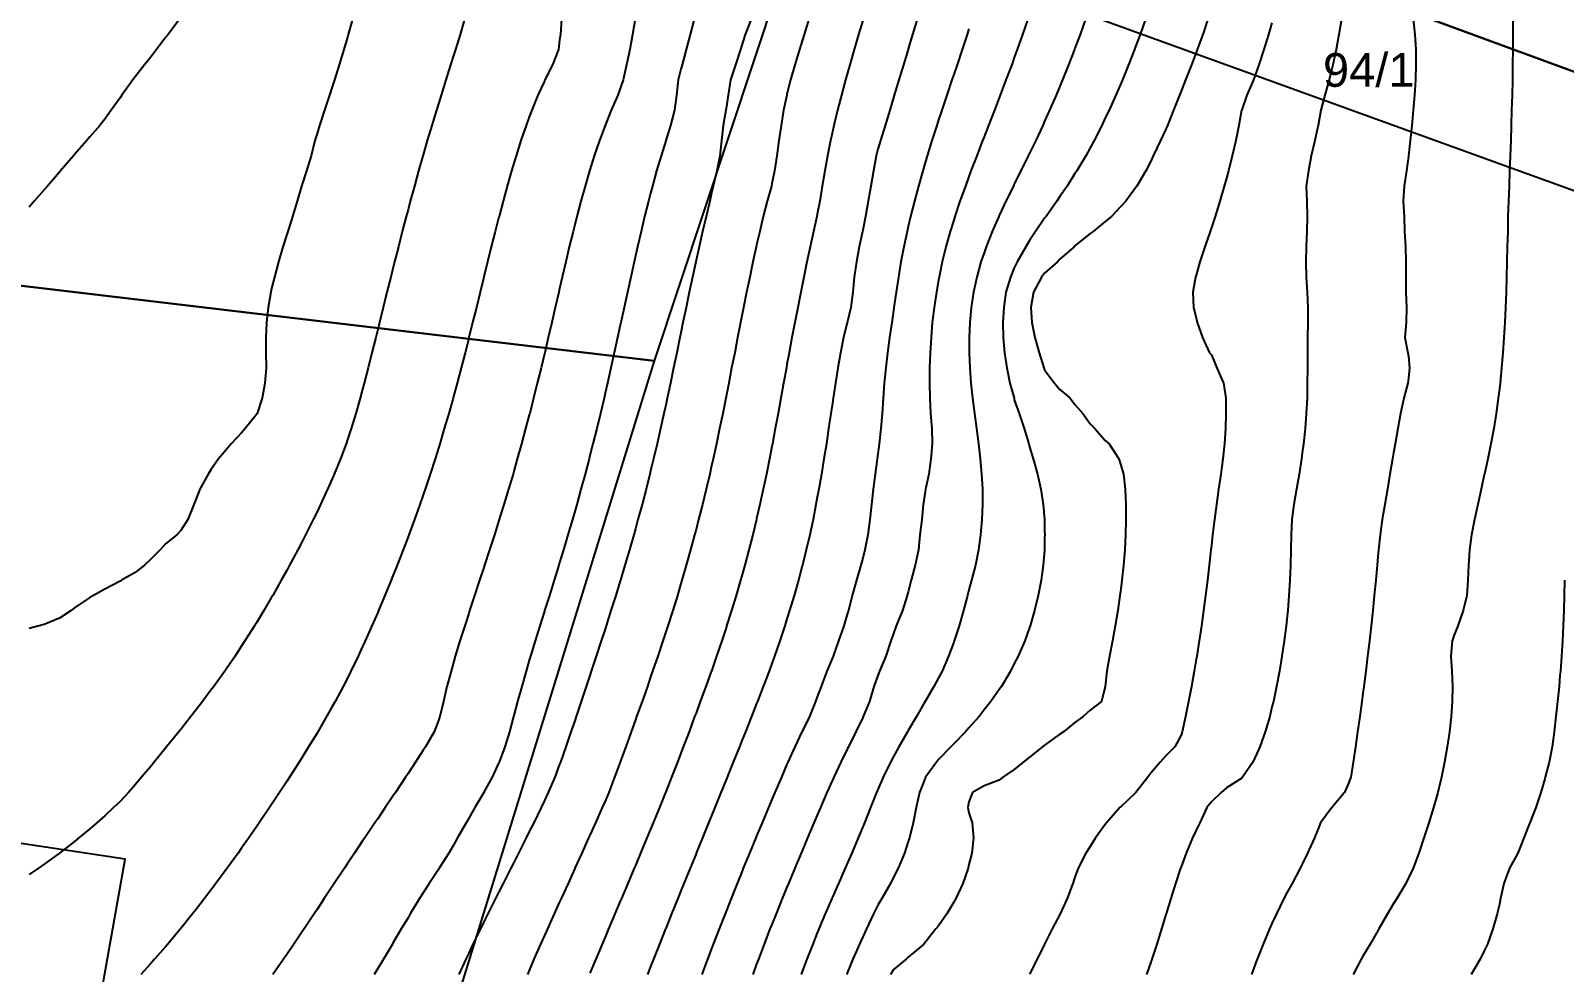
# Model space of a CAD drawing. Extents: x 771911 to 772814, y 1416488 to 1417835.
# Drawn here: x 772350.5 to 772451.7, y 1417164.3 to 1417226.5 of the extents above; entities that cross this region are included whole.
import ezdxf

# ---------------------------------------------------------------- set-up
doc = ezdxf.new("R2010")
doc.units = 0
doc.header["$MEASUREMENT"] = 0
for name, color, linetype in [('750', 1, 'CONTINUOUS'), ('750.5', 1, 'CONTINUOUS'), ('751', 1, 'CONTINUOUS'), ('751.5', 1, 'CONTINUOUS'), ('752', 1, 'CONTINUOUS'), ('752.5', 1, 'CONTINUOUS'), ('753', 1, 'CONTINUOUS'), ('753.5', 1, 'CONTINUOUS'), ('754', 1, 'CONTINUOUS'), ('754.5', 1, 'CONTINUOUS'), ('755', 1, 'CONTINUOUS'), ('755.5', 1, 'CONTINUOUS'), ('756', 1, 'CONTINUOUS'), ('756.5', 1, 'CONTINUOUS'), ('757', 1, 'CONTINUOUS'), ('757.5', 1, 'CONTINUOUS'), ('758', 1, 'CONTINUOUS'), ('758.5', 1, 'CONTINUOUS'), ('759', 1, 'CONTINUOUS'), ('759.5', 1, 'CONTINUOUS'), ('Survey No. Boundary', 1, 'CONTINUOUS'), ('SyNo_Boundary', 1, 'CONTINUOUS')]:
    doc.layers.add(name, color=color, linetype=linetype)
doc.styles.get("Standard").update_dxf_attribs({"font": 'romans.shx'})

msp = doc.modelspace()

# ---------------------------------------------------------------- linework, layer by layer
at = {"layer": '750', "color": 0, "linetype": 'Continuous'}
msp.add_polyline3d([(772451.72, 1417190.21, 750), (772451.71, 1417189.21, 750), (772451.69, 1417188.21, 750), (772451.65, 1417187.21, 750), (772451.6, 1417186.21, 750), (772451.54, 1417185.21, 750), (772451.46, 1417184.21, 750), (772451.43, 1417183.94, 750), (772451.37, 1417183.21, 750), (772451.27, 1417182.21, 750), (772451.16, 1417181.21, 750), (772451.05, 1417180.21, 750), (772450.92, 1417179.21, 750), (772450.72, 1417178.21, 750), (772450.46, 1417177.21, 750), (772450.43, 1417177.11, 750), (772450.17, 1417176.21, 750), (772449.84, 1417175.21, 750), (772449.45, 1417174.21, 750), (772449.43, 1417174.17, 750), (772449.05, 1417173.21, 750), (772448.64, 1417172.21, 750), (772448.43, 1417171.8, 750), (772448.09, 1417171.21, 750), (772447.72, 1417170.21, 750), (772447.5, 1417169.21, 750), (772447.43, 1417168.85, 750), (772447.29, 1417168.21, 750), (772446.99, 1417167.21, 750), (772446.64, 1417166.21, 750), (772446.43, 1417165.76, 750), (772446.16, 1417165.21, 750), (772445.57, 1417164.21, 750)], dxfattribs=at)
at = {"layer": '750.5', "color": 0, "linetype": 'Continuous'}
msp.add_polyline3d([(772448.32, 1417227.21, 750.5), (772448.31, 1417226.21, 750.5), (772448.31, 1417225.21, 750.5), (772448.3, 1417224.21, 750.5), (772448.29, 1417223.21, 750.5), (772448.27, 1417222.21, 750.5), (772448.24, 1417221.21, 750.5), (772448.21, 1417220.21, 750.5), (772448.18, 1417219.21, 750.5), (772448.14, 1417218.21, 750.5), (772448.11, 1417217.21, 750.5), (772448.07, 1417216.21, 750.5), (772448.03, 1417215.21, 750.5), (772448, 1417214.21, 750.5), (772447.98, 1417213.21, 750.5), (772447.95, 1417212.21, 750.5), (772447.93, 1417211.21, 750.5), (772447.91, 1417210.21, 750.5), (772447.88, 1417209.21, 750.5), (772447.84, 1417208.21, 750.5), (772447.79, 1417207.21, 750.5), (772447.73, 1417206.21, 750.5), (772447.66, 1417205.21, 750.5), (772447.58, 1417204.21, 750.5), (772447.48, 1417203.21, 750.5), (772447.43, 1417202.84, 750.5), (772447.36, 1417202.21, 750.5), (772447.22, 1417201.21, 750.5), (772447.06, 1417200.21, 750.5), (772446.87, 1417199.21, 750.5), (772446.66, 1417198.21, 750.5), (772446.44, 1417197.21, 750.5), (772446.43, 1417197.19, 750.5), (772446.22, 1417196.21, 750.5), (772446.01, 1417195.21, 750.5), (772445.79, 1417194.21, 750.5), (772445.59, 1417193.21, 750.5), (772445.46, 1417192.21, 750.5), (772445.43, 1417191.83, 750.5), (772445.39, 1417191.21, 750.5), (772445.36, 1417190.21, 750.5), (772445.29, 1417189.21, 750.5), (772445.04, 1417188.21, 750.5), (772444.7, 1417187.21, 750.5), (772444.43, 1417186.55, 750.5), (772444.31, 1417186.21, 750.5), (772444.22, 1417185.21, 750.5), (772444.3, 1417184.21, 750.5), (772444.34, 1417183.21, 750.5), (772444.31, 1417182.21, 750.5), (772444.24, 1417181.21, 750.5), (772444.13, 1417180.21, 750.5), (772443.98, 1417179.21, 750.5), (772443.81, 1417178.21, 750.5), (772443.61, 1417177.21, 750.5), (772443.43, 1417176.49, 750.5), (772443.37, 1417176.21, 750.5), (772443.09, 1417175.21, 750.5), (772442.77, 1417174.21, 750.5), (772442.45, 1417173.21, 750.5), (772442.43, 1417173.16, 750.5), (772442.12, 1417172.21, 750.5), (772441.74, 1417171.21, 750.5), (772441.43, 1417170.58, 750.5), (772441.25, 1417170.21, 750.5), (772440.66, 1417169.21, 750.5), (772440.43, 1417168.84, 750.5), (772440.06, 1417168.21, 750.5), (772439.48, 1417167.21, 750.5), (772439.43, 1417167.13, 750.5), (772438.9, 1417166.21, 750.5), (772438.43, 1417165.41, 750.5), (772438.32, 1417165.21, 750.5), (772437.78, 1417164.21, 750.5)], dxfattribs=at)
at = {"layer": '751', "color": 0, "linetype": 'Continuous'}
msp.add_polyline3d([(772441.75, 1417227.21, 751), (772441.86, 1417226.21, 751), (772441.93, 1417225.21, 751), (772441.93, 1417224.21, 751), (772441.89, 1417223.21, 751), (772441.83, 1417222.21, 751), (772441.75, 1417221.21, 751), (772441.65, 1417220.21, 751), (772441.55, 1417219.21, 751), (772441.44, 1417218.21, 751), (772441.43, 1417218.18, 751), (772441.3, 1417217.21, 751), (772441.16, 1417216.21, 751), (772441.09, 1417215.21, 751), (772441.14, 1417214.21, 751), (772441.18, 1417213.21, 751), (772441.23, 1417212.21, 751), (772441.25, 1417211.21, 751), (772441.25, 1417210.21, 751), (772441.27, 1417209.21, 751), (772441.3, 1417208.21, 751), (772441.28, 1417207.21, 751), (772441.19, 1417206.21, 751), (772441.39, 1417205.21, 751), (772441.43, 1417204.98, 751), (772441.51, 1417204.21, 751), (772441.43, 1417203.53, 751), (772441.39, 1417203.21, 751), (772441.12, 1417202.21, 751), (772440.91, 1417201.21, 751), (772440.73, 1417200.21, 751), (772440.56, 1417199.21, 751), (772440.43, 1417198.49, 751), (772440.38, 1417198.21, 751), (772440.21, 1417197.21, 751), (772440.04, 1417196.21, 751), (772439.87, 1417195.21, 751), (772439.7, 1417194.21, 751), (772439.56, 1417193.21, 751), (772439.45, 1417192.21, 751), (772439.43, 1417192.01, 751), (772439.36, 1417191.21, 751), (772439.28, 1417190.21, 751), (772439.18, 1417189.21, 751), (772439.08, 1417188.21, 751), (772438.97, 1417187.21, 751), (772438.86, 1417186.21, 751), (772438.74, 1417185.21, 751), (772438.62, 1417184.21, 751), (772438.49, 1417183.21, 751), (772438.43, 1417182.76, 751), (772438.36, 1417182.21, 751), (772438.22, 1417181.21, 751), (772438.07, 1417180.21, 751), (772437.93, 1417179.21, 751), (772437.79, 1417178.21, 751), (772437.63, 1417177.21, 751), (772437.43, 1417176.71, 751), (772437.22, 1417176.21, 751), (772436.43, 1417175.26, 751), (772436.37, 1417175.21, 751), (772435.64, 1417174.21, 751), (772435.43, 1417173.71, 751), (772435.24, 1417173.21, 751), (772434.78, 1417172.21, 751), (772434.43, 1417171.49, 751), (772434.28, 1417171.21, 751), (772433.75, 1417170.21, 751), (772433.43, 1417169.63, 751), (772433.2, 1417169.21, 751), (772432.72, 1417168.21, 751), (772432.43, 1417167.57, 751), (772432.27, 1417167.21, 751), (772431.84, 1417166.21, 751), (772431.45, 1417165.21, 751), (772431.43, 1417165.16, 751), (772431.08, 1417164.21, 751)], dxfattribs=at)
at = {"layer": '751.5', "color": 0, "linetype": 'Continuous'}
msp.add_polyline3d([(772437.01, 1417227.21, 751.5), (772436.85, 1417226.21, 751.5), (772436.67, 1417225.21, 751.5), (772436.45, 1417224.21, 751.5), (772436.43, 1417224.12, 751.5), (772436.21, 1417223.21, 751.5), (772435.92, 1417222.21, 751.5), (772435.65, 1417221.21, 751.5), (772435.47, 1417220.21, 751.5), (772435.43, 1417220.02, 751.5), (772435.25, 1417219.21, 751.5), (772435.01, 1417218.21, 751.5), (772434.83, 1417217.21, 751.5), (772434.68, 1417216.21, 751.5), (772434.72, 1417215.21, 751.5), (772434.76, 1417214.21, 751.5), (772434.72, 1417213.21, 751.5), (772434.69, 1417212.21, 751.5), (772434.67, 1417211.21, 751.5), (772434.69, 1417210.21, 751.5), (772434.75, 1417209.21, 751.5), (772434.8, 1417208.21, 751.5), (772434.79, 1417207.21, 751.5), (772434.77, 1417206.21, 751.5), (772434.77, 1417205.21, 751.5), (772434.77, 1417204.21, 751.5), (772434.76, 1417203.21, 751.5), (772434.74, 1417202.21, 751.5), (772434.69, 1417201.21, 751.5), (772434.62, 1417200.21, 751.5), (772434.51, 1417199.21, 751.5), (772434.43, 1417198.61, 751.5), (772434.38, 1417198.21, 751.5), (772434.22, 1417197.21, 751.5), (772434.04, 1417196.21, 751.5), (772433.86, 1417195.21, 751.5), (772433.73, 1417194.21, 751.5), (772433.69, 1417193.21, 751.5), (772433.67, 1417192.21, 751.5), (772433.65, 1417191.21, 751.5), (772433.61, 1417190.21, 751.5), (772433.55, 1417189.21, 751.5), (772433.47, 1417188.21, 751.5), (772433.43, 1417187.83, 751.5), (772433.37, 1417187.21, 751.5), (772433.24, 1417186.21, 751.5), (772433.09, 1417185.21, 751.5), (772432.92, 1417184.21, 751.5), (772432.73, 1417183.21, 751.5), (772432.52, 1417182.21, 751.5), (772432.43, 1417181.86, 751.5), (772432.28, 1417181.21, 751.5), (772431.99, 1417180.21, 751.5), (772431.63, 1417179.21, 751.5), (772431.43, 1417178.77, 751.5), (772431.17, 1417178.21, 751.5), (772430.49, 1417177.21, 751.5), (772430.43, 1417177.16, 751.5), (772429.43, 1417176.51, 751.5), (772429.07, 1417176.21, 751.5), (772428.43, 1417175.6, 751.5), (772428.13, 1417175.21, 751.5), (772427.66, 1417174.21, 751.5), (772427.43, 1417173.72, 751.5), (772427.18, 1417173.21, 751.5), (772426.76, 1417172.21, 751.5), (772426.43, 1417171.3, 751.5), (772426.4, 1417171.21, 751.5), (772426.06, 1417170.21, 751.5), (772425.75, 1417169.21, 751.5), (772425.45, 1417168.21, 751.5), (772425.43, 1417168.16, 751.5), (772425.14, 1417167.21, 751.5), (772424.83, 1417166.21, 751.5), (772424.5, 1417165.21, 751.5), (772424.43, 1417165.01, 751.5), (772424.14, 1417164.21, 751.5)], dxfattribs=at)
at = {"layer": '752', "color": 0, "linetype": 'Continuous'}
msp.add_polyline3d([(772432.43, 1417226.97, 752), (772432.21, 1417226.21, 752), (772431.9, 1417225.21, 752), (772431.56, 1417224.21, 752), (772431.43, 1417223.84, 752), (772431.2, 1417223.21, 752), (772430.78, 1417222.21, 752), (772430.43, 1417221.24, 752), (772430.42, 1417221.21, 752), (772430.25, 1417220.21, 752), (772430.05, 1417219.21, 752), (772429.81, 1417218.21, 752), (772429.56, 1417217.21, 752), (772429.43, 1417216.74, 752), (772429.28, 1417216.21, 752), (772428.98, 1417215.21, 752), (772428.67, 1417214.21, 752), (772428.43, 1417213.47, 752), (772428.34, 1417213.21, 752), (772427.99, 1417212.21, 752), (772427.66, 1417211.21, 752), (772427.43, 1417210.34, 752), (772427.39, 1417210.21, 752), (772427.21, 1417209.21, 752), (772427.26, 1417208.21, 752), (772427.43, 1417207.51, 752), (772427.5, 1417207.21, 752), (772427.85, 1417206.21, 752), (772428.3, 1417205.21, 752), (772428.43, 1417205.07, 752), (772428.8, 1417204.21, 752), (772429.22, 1417203.21, 752), (772429.38, 1417202.21, 752), (772429.39, 1417201.21, 752), (772429.36, 1417200.21, 752), (772429.29, 1417199.21, 752), (772429.19, 1417198.21, 752), (772429.05, 1417197.21, 752), (772428.91, 1417196.21, 752), (772428.76, 1417195.21, 752), (772428.63, 1417194.21, 752), (772428.51, 1417193.21, 752), (772428.43, 1417192.5, 752), (772428.4, 1417192.21, 752), (772428.29, 1417191.21, 752), (772428.17, 1417190.21, 752), (772428.05, 1417189.21, 752), (772427.92, 1417188.21, 752), (772427.78, 1417187.21, 752), (772427.63, 1417186.21, 752), (772427.47, 1417185.21, 752), (772427.43, 1417185, 752), (772427.3, 1417184.21, 752), (772427.11, 1417183.21, 752), (772426.92, 1417182.21, 752), (772426.73, 1417181.21, 752), (772426.51, 1417180.21, 752), (772426.43, 1417180, 752), (772426.01, 1417179.21, 752), (772425.43, 1417178.63, 752), (772425.06, 1417178.21, 752), (772424.43, 1417177.48, 752), (772424.24, 1417177.21, 752), (772423.45, 1417176.21, 752), (772423.43, 1417176.19, 752), (772422.43, 1417175.23, 752), (772422.4, 1417175.21, 752), (772421.51, 1417174.21, 752), (772421.43, 1417174.1, 752), (772420.78, 1417173.21, 752), (772420.43, 1417172.65, 752), (772420.15, 1417172.21, 752), (772419.65, 1417171.21, 752), (772419.43, 1417170.62, 752), (772419.29, 1417170.21, 752), (772418.91, 1417169.21, 752), (772418.45, 1417168.21, 752), (772418.43, 1417168.17, 752), (772417.93, 1417167.21, 752), (772417.43, 1417166.21, 752), (772417.43, 1417166.21, 752), (772416.93, 1417165.21, 752), (772416.43, 1417164.23, 752)], dxfattribs=at)
at = {"layer": '752.5', "color": 0, "linetype": 'Continuous'}
msp.add_polyline3d([(772428.2, 1417227.21, 752.5), (772427.86, 1417226.21, 752.5), (772427.5, 1417225.21, 752.5), (772427.43, 1417225.03, 752.5), (772427.12, 1417224.21, 752.5), (772426.73, 1417223.21, 752.5), (772426.43, 1417222.46, 752.5), (772426.33, 1417222.21, 752.5), (772425.94, 1417221.21, 752.5), (772425.54, 1417220.21, 752.5), (772425.43, 1417219.97, 752.5), (772425.08, 1417219.21, 752.5), (772424.6, 1417218.21, 752.5), (772424.43, 1417217.86, 752.5), (772424.11, 1417217.21, 752.5), (772423.52, 1417216.21, 752.5), (772423.43, 1417216.09, 752.5), (772422.78, 1417215.21, 752.5), (772422.43, 1417214.83, 752.5), (772421.84, 1417214.21, 752.5), (772421.43, 1417213.88, 752.5), (772420.63, 1417213.21, 752.5), (772420.43, 1417213.08, 752.5), (772419.43, 1417212.26, 752.5), (772419.37, 1417212.21, 752.5), (772418.43, 1417211.38, 752.5), (772418.27, 1417211.21, 752.5), (772417.43, 1417210.47, 752.5), (772417.23, 1417210.21, 752.5), (772416.7, 1417209.21, 752.5), (772416.53, 1417208.21, 752.5), (772416.58, 1417207.21, 752.5), (772416.79, 1417206.21, 752.5), (772417.07, 1417205.21, 752.5), (772417.38, 1417204.21, 752.5), (772417.43, 1417204.08, 752.5), (772418.09, 1417203.21, 752.5), (772418.43, 1417202.8, 752.5), (772419.12, 1417202.21, 752.5), (772419.43, 1417201.81, 752.5), (772419.95, 1417201.21, 752.5), (772420.43, 1417200.52, 752.5), (772420.74, 1417200.21, 752.5), (772421.43, 1417199.43, 752.5), (772421.68, 1417199.21, 752.5), (772422.33, 1417198.21, 752.5), (772422.43, 1417197.87, 752.5), (772422.63, 1417197.21, 752.5), (772422.74, 1417196.21, 752.5), (772422.79, 1417195.21, 752.5), (772422.79, 1417194.21, 752.5), (772422.76, 1417193.21, 752.5), (772422.71, 1417192.21, 752.5), (772422.63, 1417191.21, 752.5), (772422.53, 1417190.21, 752.5), (772422.43, 1417189.44, 752.5), (772422.4, 1417189.21, 752.5), (772422.26, 1417188.21, 752.5), (772422.09, 1417187.21, 752.5), (772421.91, 1417186.21, 752.5), (772421.72, 1417185.21, 752.5), (772421.54, 1417184.21, 752.5), (772421.43, 1417183.21, 752.5), (772421.43, 1417183.21, 752.5), (772421.19, 1417182.21, 752.5), (772420.43, 1417181.63, 752.5), (772419.98, 1417181.21, 752.5), (772419.43, 1417180.82, 752.5), (772418.67, 1417180.21, 752.5), (772418.43, 1417180.06, 752.5), (772417.43, 1417179.32, 752.5), (772417.29, 1417179.21, 752.5), (772416.43, 1417178.54, 752.5), (772416.02, 1417178.21, 752.5), (772415.43, 1417177.72, 752.5), (772414.67, 1417177.21, 752.5), (772414.43, 1417177.01, 752.5), (772413.43, 1417176.64, 752.5), (772412.66, 1417176.21, 752.5), (772412.43, 1417175.59, 752.5), (772412.36, 1417175.21, 752.5), (772412.43, 1417174.87, 752.5), (772412.65, 1417174.21, 752.5), (772412.73, 1417173.21, 752.5), (772412.62, 1417172.21, 752.5), (772412.43, 1417171.45, 752.5), (772412.38, 1417171.21, 752.5), (772412.04, 1417170.21, 752.5), (772411.57, 1417169.21, 752.5), (772411.43, 1417168.97, 752.5), (772410.97, 1417168.21, 752.5), (772410.43, 1417167.42, 752.5), (772410.26, 1417167.21, 752.5), (772409.47, 1417166.21, 752.5), (772409.43, 1417166.17, 752.5), (772408.43, 1417165.35, 752.5), (772408.3, 1417165.21, 752.5), (772407.43, 1417164.51, 752.5), (772407.25, 1417164.21, 752.5)], dxfattribs=at)
at = {"layer": '753', "color": 0, "linetype": 'Continuous'}
msp.add_polyline3d([(772424.09, 1417227.21, 753), (772423.73, 1417226.21, 753), (772423.43, 1417225.41, 753), (772423.36, 1417225.21, 753), (772422.97, 1417224.21, 753), (772422.56, 1417223.21, 753), (772422.43, 1417222.92, 753), (772422.13, 1417222.21, 753), (772421.68, 1417221.21, 753), (772421.43, 1417220.71, 753), (772421.2, 1417220.21, 753), (772420.69, 1417219.21, 753), (772420.43, 1417218.74, 753), (772420.15, 1417218.21, 753), (772419.55, 1417217.21, 753), (772419.43, 1417217.03, 753), (772418.92, 1417216.21, 753), (772418.43, 1417215.52, 753), (772418.23, 1417215.21, 753), (772417.52, 1417214.21, 753), (772417.43, 1417214.09, 753), (772416.83, 1417213.21, 753), (772416.43, 1417212.63, 753), (772416.18, 1417212.21, 753), (772415.62, 1417211.21, 753), (772415.43, 1417210.81, 753), (772415.18, 1417210.21, 753), (772414.88, 1417209.21, 753), (772414.73, 1417208.21, 753), (772414.67, 1417207.21, 753), (772414.7, 1417206.21, 753), (772414.79, 1417205.21, 753), (772414.94, 1417204.21, 753), (772415.14, 1417203.21, 753), (772415.41, 1417202.21, 753), (772415.43, 1417202.12, 753), (772415.74, 1417201.21, 753), (772416.07, 1417200.21, 753), (772416.38, 1417199.21, 753), (772416.43, 1417199.01, 753), (772416.68, 1417198.21, 753), (772416.96, 1417197.21, 753), (772417.18, 1417196.21, 753), (772417.33, 1417195.21, 753), (772417.41, 1417194.21, 753), (772417.43, 1417193.44, 753), (772417.44, 1417193.21, 753), (772417.43, 1417193, 753), (772417.41, 1417192.21, 753), (772417.33, 1417191.21, 753), (772417.19, 1417190.21, 753), (772417.01, 1417189.21, 753), (772416.77, 1417188.21, 753), (772416.47, 1417187.21, 753), (772416.43, 1417187.1, 753), (772416.12, 1417186.21, 753), (772415.69, 1417185.21, 753), (772415.43, 1417184.71, 753), (772415.18, 1417184.21, 753), (772414.58, 1417183.21, 753), (772414.43, 1417183, 753), (772413.89, 1417182.21, 753), (772413.43, 1417181.65, 753), (772413.1, 1417181.21, 753), (772412.43, 1417180.48, 753), (772412.21, 1417180.21, 753), (772411.43, 1417179.42, 753), (772411.25, 1417179.21, 753), (772410.43, 1417178.38, 753), (772410.3, 1417178.21, 753), (772409.57, 1417177.21, 753), (772409.43, 1417176.86, 753), (772409.18, 1417176.21, 753), (772408.96, 1417175.21, 753), (772408.76, 1417174.21, 753), (772408.51, 1417173.21, 753), (772408.43, 1417172.97, 753), (772408.19, 1417172.21, 753), (772407.77, 1417171.21, 753), (772407.43, 1417170.57, 753), (772407.25, 1417170.21, 753), (772406.68, 1417169.21, 753), (772406.43, 1417168.78, 753), (772406.14, 1417168.21, 753), (772405.67, 1417167.21, 753), (772405.43, 1417166.69, 753), (772405.22, 1417166.21, 753), (772404.78, 1417165.21, 753), (772404.43, 1417164.35, 753), (772404.37, 1417164.21, 753)], dxfattribs=at)
at = {"layer": '753.5', "color": 0, "linetype": 'Continuous'}
msp.add_polyline3d([(772420.13, 1417227.21, 753.5), (772419.77, 1417226.21, 753.5), (772419.43, 1417225.31, 753.5), (772419.4, 1417225.21, 753.5), (772419.01, 1417224.21, 753.5), (772418.61, 1417223.21, 753.5), (772418.43, 1417222.8, 753.5), (772418.19, 1417222.21, 753.5), (772417.75, 1417221.21, 753.5), (772417.43, 1417220.5, 753.5), (772417.3, 1417220.21, 753.5), (772416.84, 1417219.21, 753.5), (772416.43, 1417218.38, 753.5), (772416.35, 1417218.21, 753.5), (772415.86, 1417217.21, 753.5), (772415.43, 1417216.35, 753.5), (772415.37, 1417216.21, 753.5), (772414.88, 1417215.21, 753.5), (772414.43, 1417214.27, 753.5), (772414.41, 1417214.21, 753.5), (772413.97, 1417213.21, 753.5), (772413.58, 1417212.21, 753.5), (772413.43, 1417211.8, 753.5), (772413.23, 1417211.21, 753.5), (772412.95, 1417210.21, 753.5), (772412.74, 1417209.21, 753.5), (772412.59, 1417208.21, 753.5), (772412.5, 1417207.21, 753.5), (772412.46, 1417206.21, 753.5), (772412.46, 1417205.21, 753.5), (772412.5, 1417204.21, 753.5), (772412.57, 1417203.21, 753.5), (772412.68, 1417202.21, 753.5), (772412.81, 1417201.21, 753.5), (772412.94, 1417200.21, 753.5), (772413.07, 1417199.21, 753.5), (772413.18, 1417198.21, 753.5), (772413.27, 1417197.21, 753.5), (772413.32, 1417196.21, 753.5), (772413.32, 1417195.21, 753.5), (772413.28, 1417194.21, 753.5), (772413.2, 1417193.21, 753.5), (772413.06, 1417192.21, 753.5), (772412.86, 1417191.21, 753.5), (772412.6, 1417190.21, 753.5), (772412.43, 1417189.57, 753.5), (772412.34, 1417189.21, 753.5), (772412.08, 1417188.21, 753.5), (772411.79, 1417187.21, 753.5), (772411.47, 1417186.21, 753.5), (772411.43, 1417186.12, 753.5), (772411.09, 1417185.21, 753.5), (772410.66, 1417184.21, 753.5), (772410.43, 1417183.78, 753.5), (772410.12, 1417183.21, 753.5), (772409.54, 1417182.21, 753.5), (772409.43, 1417182.04, 753.5), (772408.97, 1417181.21, 753.5), (772408.43, 1417180.3, 753.5), (772408.39, 1417180.21, 753.5), (772407.8, 1417179.21, 753.5), (772407.43, 1417178.54, 753.5), (772407.25, 1417178.21, 753.5), (772406.77, 1417177.21, 753.5), (772406.43, 1417176.41, 753.5), (772406.34, 1417176.21, 753.5), (772405.94, 1417175.21, 753.5), (772405.54, 1417174.21, 753.5), (772405.43, 1417173.94, 753.5), (772405.13, 1417173.21, 753.5), (772404.71, 1417172.21, 753.5), (772404.43, 1417171.57, 753.5), (772404.28, 1417171.21, 753.5), (772403.83, 1417170.21, 753.5), (772403.43, 1417169.3, 753.5), (772403.39, 1417169.21, 753.5), (772402.96, 1417168.21, 753.5), (772402.54, 1417167.21, 753.5), (772402.43, 1417166.96, 753.5), (772402.13, 1417166.21, 753.5), (772401.73, 1417165.21, 753.5), (772401.43, 1417164.41, 753.5), (772401.36, 1417164.21, 753.5)], dxfattribs=at)
at = {"layer": '754', "color": 0, "linetype": 'Continuous'}
msp.add_polyline3d([(772416.32, 1417227.21, 754), (772415.98, 1417226.21, 754), (772415.62, 1417225.21, 754), (772415.43, 1417224.7, 754), (772415.26, 1417224.21, 754), (772414.88, 1417223.21, 754), (772414.5, 1417222.21, 754), (772414.43, 1417222.03, 754), (772414.12, 1417221.21, 754), (772413.73, 1417220.21, 754), (772413.43, 1417219.46, 754), (772413.34, 1417219.21, 754), (772412.95, 1417218.21, 754), (772412.57, 1417217.21, 754), (772412.43, 1417216.85, 754), (772412.2, 1417216.21, 754), (772411.84, 1417215.21, 754), (772411.51, 1417214.21, 754), (772411.43, 1417213.96, 754), (772411.2, 1417213.21, 754), (772410.92, 1417212.21, 754), (772410.68, 1417211.21, 754), (772410.47, 1417210.21, 754), (772410.43, 1417210.02, 754), (772410.29, 1417209.21, 754), (772410.14, 1417208.21, 754), (772410.02, 1417207.21, 754), (772409.94, 1417206.21, 754), (772409.87, 1417205.21, 754), (772409.84, 1417204.21, 754), (772409.83, 1417203.21, 754), (772409.86, 1417202.21, 754), (772409.91, 1417201.21, 754), (772409.99, 1417200.21, 754), (772410, 1417199.21, 754), (772409.93, 1417198.21, 754), (772409.8, 1417197.21, 754), (772409.56, 1417196.21, 754), (772409.43, 1417195.32, 754), (772409.42, 1417195.21, 754), (772409.32, 1417194.21, 754), (772409.2, 1417193.21, 754), (772409.1, 1417192.21, 754), (772408.89, 1417191.21, 754), (772408.63, 1417190.21, 754), (772408.43, 1417189.44, 754), (772408.36, 1417189.21, 754), (772408.06, 1417188.21, 754), (772407.64, 1417187.21, 754), (772407.43, 1417186.63, 754), (772407.29, 1417186.21, 754), (772406.96, 1417185.21, 754), (772406.54, 1417184.21, 754), (772406.43, 1417183.93, 754), (772406.17, 1417183.21, 754), (772405.88, 1417182.21, 754), (772405.46, 1417181.21, 754), (772405.43, 1417181.16, 754), (772404.97, 1417180.21, 754), (772404.48, 1417179.21, 754), (772404.43, 1417179.11, 754), (772403.99, 1417178.21, 754), (772403.52, 1417177.21, 754), (772403.43, 1417177.01, 754), (772403.07, 1417176.21, 754), (772402.64, 1417175.21, 754), (772402.43, 1417174.72, 754), (772402.21, 1417174.21, 754), (772401.79, 1417173.21, 754), (772401.43, 1417172.37, 754), (772401.37, 1417172.21, 754), (772400.95, 1417171.21, 754), (772400.53, 1417170.21, 754), (772400.43, 1417169.97, 754), (772400.12, 1417169.21, 754), (772399.71, 1417168.21, 754), (772399.43, 1417167.51, 754), (772399.31, 1417167.21, 754), (772398.93, 1417166.21, 754), (772398.55, 1417165.21, 754), (772398.43, 1417164.9, 754), (772398.18, 1417164.21, 754)], dxfattribs=at)
at = {"layer": '754.5', "color": 0, "linetype": 'Continuous'}
msp.add_polyline3d([(772412.43, 1417226.59, 754.5), (772412.31, 1417226.21, 754.5), (772411.98, 1417225.21, 754.5), (772411.65, 1417224.21, 754.5), (772411.43, 1417223.57, 754.5), (772411.31, 1417223.21, 754.5), (772410.98, 1417222.21, 754.5), (772410.64, 1417221.21, 754.5), (772410.43, 1417220.58, 754.5), (772410.31, 1417220.21, 754.5), (772409.99, 1417219.21, 754.5), (772409.68, 1417218.21, 754.5), (772409.43, 1417217.36, 754.5), (772409.39, 1417217.21, 754.5), (772409.11, 1417216.21, 754.5), (772408.84, 1417215.21, 754.5), (772408.59, 1417214.21, 754.5), (772408.43, 1417213.55, 754.5), (772408.35, 1417213.21, 754.5), (772408.14, 1417212.21, 754.5), (772407.95, 1417211.21, 754.5), (772407.78, 1417210.21, 754.5), (772407.63, 1417209.21, 754.5), (772407.49, 1417208.21, 754.5), (772407.43, 1417207.83, 754.5), (772407.35, 1417207.21, 754.5), (772407.2, 1417206.21, 754.5), (772407.06, 1417205.21, 754.5), (772406.95, 1417204.21, 754.5), (772406.85, 1417203.21, 754.5), (772406.77, 1417202.21, 754.5), (772406.7, 1417201.21, 754.5), (772406.63, 1417200.21, 754.5), (772406.52, 1417199.21, 754.5), (772406.43, 1417198.55, 754.5), (772406.39, 1417198.21, 754.5), (772406.24, 1417197.21, 754.5), (772406.11, 1417196.21, 754.5), (772406, 1417195.21, 754.5), (772405.89, 1417194.21, 754.5), (772405.76, 1417193.21, 754.5), (772405.57, 1417192.21, 754.5), (772405.43, 1417191.67, 754.5), (772405.31, 1417191.21, 754.5), (772405.02, 1417190.21, 754.5), (772404.73, 1417189.21, 754.5), (772404.48, 1417188.21, 754.5), (772404.43, 1417188.03, 754.5), (772404.18, 1417187.21, 754.5), (772403.84, 1417186.21, 754.5), (772403.48, 1417185.21, 754.5), (772403.43, 1417185.08, 754.5), (772403.07, 1417184.21, 754.5), (772402.68, 1417183.21, 754.5), (772402.43, 1417182.51, 754.5), (772402.32, 1417182.21, 754.5), (772401.91, 1417181.21, 754.5), (772401.43, 1417180.24, 754.5), (772401.42, 1417180.21, 754.5), (772400.94, 1417179.21, 754.5), (772400.49, 1417178.21, 754.5), (772400.43, 1417178.07, 754.5), (772400.06, 1417177.21, 754.5), (772399.63, 1417176.21, 754.5), (772399.43, 1417175.75, 754.5), (772399.21, 1417175.21, 754.5), (772398.79, 1417174.21, 754.5), (772398.43, 1417173.35, 754.5), (772398.38, 1417173.21, 754.5), (772397.96, 1417172.21, 754.5), (772397.55, 1417171.21, 754.5), (772397.43, 1417170.91, 754.5), (772397.15, 1417170.21, 754.5), (772396.75, 1417169.21, 754.5), (772396.43, 1417168.42, 754.5), (772396.35, 1417168.21, 754.5), (772395.96, 1417167.21, 754.5), (772395.57, 1417166.21, 754.5), (772395.43, 1417165.85, 754.5), (772395.19, 1417165.21, 754.5), (772394.81, 1417164.21, 754.5)], dxfattribs=at)
at = {"layer": '755', "color": 0, "linetype": 'Continuous'}
msp.add_polyline3d([(772409.02, 1417227.21, 755), (772408.72, 1417226.21, 755), (772408.43, 1417225.27, 755), (772408.42, 1417225.21, 755), (772408.11, 1417224.21, 755), (772407.81, 1417223.21, 755), (772407.5, 1417222.21, 755), (772407.43, 1417221.97, 755), (772407.21, 1417221.21, 755), (772406.91, 1417220.21, 755), (772406.6, 1417219.21, 755), (772406.43, 1417218.65, 755), (772406.31, 1417218.21, 755), (772406.13, 1417217.21, 755), (772405.97, 1417216.21, 755), (772405.79, 1417215.21, 755), (772405.62, 1417214.21, 755), (772405.43, 1417213.3, 755), (772405.41, 1417213.21, 755), (772405.2, 1417212.21, 755), (772405.02, 1417211.21, 755), (772404.87, 1417210.21, 755), (772404.77, 1417209.21, 755), (772404.64, 1417208.21, 755), (772404.43, 1417207.28, 755), (772404.41, 1417207.21, 755), (772404.17, 1417206.21, 755), (772403.97, 1417205.21, 755), (772403.79, 1417204.21, 755), (772403.63, 1417203.21, 755), (772403.48, 1417202.21, 755), (772403.43, 1417201.88, 755), (772403.33, 1417201.21, 755), (772403.18, 1417200.21, 755), (772403.03, 1417199.21, 755), (772402.87, 1417198.21, 755), (772402.7, 1417197.21, 755), (772402.53, 1417196.21, 755), (772402.43, 1417195.69, 755), (772402.34, 1417195.21, 755), (772402.15, 1417194.21, 755), (772401.93, 1417193.21, 755), (772401.7, 1417192.21, 755), (772401.45, 1417191.21, 755), (772401.43, 1417191.15, 755), (772401.18, 1417190.21, 755), (772400.9, 1417189.21, 755), (772400.6, 1417188.21, 755), (772400.43, 1417187.66, 755), (772400.29, 1417187.21, 755), (772399.96, 1417186.21, 755), (772399.61, 1417185.21, 755), (772399.43, 1417184.72, 755), (772399.25, 1417184.21, 755), (772398.87, 1417183.21, 755), (772398.49, 1417182.21, 755), (772398.43, 1417182.07, 755), (772398.09, 1417181.21, 755), (772397.69, 1417180.21, 755), (772397.43, 1417179.57, 755), (772397.29, 1417179.21, 755), (772396.88, 1417178.21, 755), (772396.48, 1417177.21, 755), (772396.43, 1417177.09, 755), (772396.07, 1417176.21, 755), (772395.67, 1417175.21, 755), (772395.43, 1417174.63, 755), (772395.26, 1417174.21, 755), (772394.85, 1417173.21, 755), (772394.45, 1417172.21, 755), (772394.43, 1417172.17, 755), (772394.04, 1417171.21, 755), (772393.63, 1417170.21, 755), (772393.43, 1417169.72, 755), (772393.22, 1417169.21, 755), (772392.82, 1417168.21, 755), (772392.43, 1417167.24, 755), (772392.42, 1417167.21, 755), (772392.02, 1417166.21, 755), (772391.62, 1417165.21, 755), (772391.43, 1417164.73, 755), (772391.23, 1417164.21, 755)], dxfattribs=at)
at = {"layer": '755.5', "color": 0, "linetype": 'Continuous'}
msp.add_polyline3d([(772405.43, 1417227.14, 755.5), (772405.16, 1417226.21, 755.5), (772404.87, 1417225.21, 755.5), (772404.58, 1417224.21, 755.5), (772404.43, 1417223.69, 755.5), (772404.3, 1417223.21, 755.5), (772404.03, 1417222.21, 755.5), (772403.77, 1417221.21, 755.5), (772403.53, 1417220.21, 755.5), (772403.43, 1417219.79, 755.5), (772403.31, 1417219.21, 755.5), (772403.1, 1417218.21, 755.5), (772402.92, 1417217.21, 755.5), (772402.75, 1417216.21, 755.5), (772402.59, 1417215.21, 755.5), (772402.43, 1417214.36, 755.5), (772402.4, 1417214.21, 755.5), (772402.17, 1417213.21, 755.5), (772401.95, 1417212.21, 755.5), (772401.74, 1417211.21, 755.5), (772401.54, 1417210.21, 755.5), (772401.43, 1417209.66, 755.5), (772401.34, 1417209.21, 755.5), (772401.15, 1417208.21, 755.5), (772400.95, 1417207.21, 755.5), (772400.76, 1417206.21, 755.5), (772400.57, 1417205.21, 755.5), (772400.43, 1417204.46, 755.5), (772400.39, 1417204.21, 755.5), (772400.2, 1417203.21, 755.5), (772400.02, 1417202.21, 755.5), (772399.84, 1417201.21, 755.5), (772399.66, 1417200.21, 755.5), (772399.47, 1417199.21, 755.5), (772399.43, 1417199.02, 755.5), (772399.27, 1417198.21, 755.5), (772399.07, 1417197.21, 755.5), (772398.86, 1417196.21, 755.5), (772398.64, 1417195.21, 755.5), (772398.43, 1417194.29, 755.5), (772398.41, 1417194.21, 755.5), (772398.17, 1417193.21, 755.5), (772397.92, 1417192.21, 755.5), (772397.65, 1417191.21, 755.5), (772397.43, 1417190.43, 755.5), (772397.37, 1417190.21, 755.5), (772397.08, 1417189.21, 755.5), (772396.77, 1417188.21, 755.5), (772396.45, 1417187.21, 755.5), (772396.43, 1417187.14, 755.5), (772396.13, 1417186.21, 755.5), (772395.79, 1417185.21, 755.5), (772395.44, 1417184.21, 755.5), (772395.43, 1417184.19, 755.5), (772395.08, 1417183.21, 755.5), (772394.71, 1417182.21, 755.5), (772394.43, 1417181.45, 755.5), (772394.34, 1417181.21, 755.5), (772393.97, 1417180.21, 755.5), (772393.59, 1417179.21, 755.5), (772393.43, 1417178.81, 755.5), (772393.2, 1417178.21, 755.5), (772392.81, 1417177.21, 755.5), (772392.43, 1417176.25, 755.5), (772392.42, 1417176.21, 755.5), (772392.01, 1417175.21, 755.5), (772391.61, 1417174.21, 755.5), (772391.43, 1417173.79, 755.5), (772391.19, 1417173.21, 755.5), (772390.77, 1417172.21, 755.5), (772390.43, 1417171.39, 755.5), (772390.35, 1417171.21, 755.5), (772389.93, 1417170.21, 755.5), (772389.51, 1417169.21, 755.5), (772389.43, 1417169.03, 755.5), (772389.08, 1417168.21, 755.5), (772388.66, 1417167.21, 755.5), (772388.43, 1417166.67, 755.5), (772388.24, 1417166.21, 755.5), (772387.82, 1417165.21, 755.5), (772387.43, 1417164.28, 755.5)], dxfattribs=at)
at = {"layer": '756', "color": 0, "linetype": 'Continuous'}
msp.add_polyline3d([(772401.88, 1417227.21, 756), (772401.56, 1417226.21, 756), (772401.43, 1417225.79, 756), (772401.25, 1417225.21, 756), (772400.95, 1417224.21, 756), (772400.67, 1417223.21, 756), (772400.43, 1417222.27, 756), (772400.42, 1417222.21, 756), (772400.21, 1417221.21, 756), (772400.04, 1417220.21, 756), (772399.9, 1417219.21, 756), (772399.76, 1417218.21, 756), (772399.6, 1417217.21, 756), (772399.43, 1417216.37, 756), (772399.4, 1417216.21, 756), (772399.13, 1417215.21, 756), (772398.87, 1417214.21, 756), (772398.63, 1417213.21, 756), (772398.43, 1417212.34, 756), (772398.4, 1417212.21, 756), (772398.18, 1417211.21, 756), (772397.97, 1417210.21, 756), (772397.77, 1417209.21, 756), (772397.57, 1417208.21, 756), (772397.43, 1417207.53, 756), (772397.37, 1417207.21, 756), (772397.17, 1417206.21, 756), (772396.98, 1417205.21, 756), (772396.78, 1417204.21, 756), (772396.59, 1417203.21, 756), (772396.43, 1417202.43, 756), (772396.39, 1417202.21, 756), (772396.19, 1417201.21, 756), (772395.98, 1417200.21, 756), (772395.77, 1417199.21, 756), (772395.55, 1417198.21, 756), (772395.43, 1417197.67, 756), (772395.33, 1417197.21, 756), (772395.09, 1417196.21, 756), (772394.85, 1417195.21, 756), (772394.6, 1417194.21, 756), (772394.43, 1417193.56, 756), (772394.34, 1417193.21, 756), (772394.07, 1417192.21, 756), (772393.79, 1417191.21, 756), (772393.5, 1417190.21, 756), (772393.43, 1417189.99, 756), (772393.2, 1417189.21, 756), (772392.89, 1417188.21, 756), (772392.57, 1417187.21, 756), (772392.43, 1417186.8, 756), (772392.24, 1417186.21, 756), (772391.9, 1417185.21, 756), (772391.56, 1417184.21, 756), (772391.43, 1417183.83, 756), (772391.22, 1417183.21, 756), (772390.87, 1417182.21, 756), (772390.51, 1417181.21, 756), (772390.43, 1417180.99, 756), (772390.15, 1417180.21, 756), (772389.79, 1417179.21, 756), (772389.43, 1417178.23, 756), (772389.42, 1417178.21, 756), (772389.06, 1417177.21, 756), (772388.67, 1417176.21, 756), (772388.43, 1417175.64, 756), (772388.24, 1417175.21, 756), (772387.79, 1417174.21, 756), (772387.43, 1417173.4, 756), (772387.34, 1417173.21, 756), (772386.89, 1417172.21, 756), (772386.44, 1417171.21, 756), (772386.43, 1417171.19, 756), (772385.99, 1417170.21, 756), (772385.53, 1417169.21, 756), (772385.43, 1417168.99, 756), (772385.08, 1417168.21, 756), (772384.63, 1417167.21, 756), (772384.43, 1417166.77, 756), (772384.18, 1417166.21, 756), (772383.74, 1417165.21, 756), (772383.43, 1417164.47, 756), (772383.32, 1417164.21, 756)], dxfattribs=at)
at = {"layer": '756.5', "color": 0, "linetype": 'Continuous'}
msp.add_polyline3d([(772398.06, 1417227.21, 756.5), (772397.68, 1417226.21, 756.5), (772397.43, 1417225.43, 756.5), (772397.36, 1417225.21, 756.5), (772397.03, 1417224.21, 756.5), (772396.71, 1417223.21, 756.5), (772396.55, 1417222.21, 756.5), (772396.43, 1417221.45, 756.5), (772396.4, 1417221.21, 756.5), (772396.23, 1417220.21, 756.5), (772396.12, 1417219.21, 756.5), (772395.99, 1417218.21, 756.5), (772395.8, 1417217.21, 756.5), (772395.57, 1417216.21, 756.5), (772395.43, 1417215.65, 756.5), (772395.33, 1417215.21, 756.5), (772395.09, 1417214.21, 756.5), (772394.85, 1417213.21, 756.5), (772394.63, 1417212.21, 756.5), (772394.43, 1417211.32, 756.5), (772394.41, 1417211.21, 756.5), (772394.19, 1417210.21, 756.5), (772393.98, 1417209.21, 756.5), (772393.78, 1417208.21, 756.5), (772393.57, 1417207.21, 756.5), (772393.43, 1417206.53, 756.5), (772393.37, 1417206.21, 756.5), (772393.16, 1417205.21, 756.5), (772392.95, 1417204.21, 756.5), (772392.74, 1417203.21, 756.5), (772392.53, 1417202.21, 756.5), (772392.43, 1417201.75, 756.5), (772392.31, 1417201.21, 756.5), (772392.09, 1417200.21, 756.5), (772391.86, 1417199.21, 756.5), (772391.62, 1417198.21, 756.5), (772391.43, 1417197.42, 756.5), (772391.38, 1417197.21, 756.5), (772391.13, 1417196.21, 756.5), (772390.87, 1417195.21, 756.5), (772390.6, 1417194.21, 756.5), (772390.43, 1417193.6, 756.5), (772390.32, 1417193.21, 756.5), (772390.04, 1417192.21, 756.5), (772389.74, 1417191.21, 756.5), (772389.45, 1417190.21, 756.5), (772389.43, 1417190.17, 756.5), (772389.14, 1417189.21, 756.5), (772388.82, 1417188.21, 756.5), (772388.5, 1417187.21, 756.5), (772388.43, 1417186.99, 756.5), (772388.18, 1417186.21, 756.5), (772387.85, 1417185.21, 756.5), (772387.52, 1417184.21, 756.5), (772387.43, 1417183.93, 756.5), (772387.19, 1417183.21, 756.5), (772386.86, 1417182.21, 756.5), (772386.52, 1417181.21, 756.5), (772386.43, 1417180.94, 756.5), (772386.18, 1417180.21, 756.5), (772385.84, 1417179.21, 756.5), (772385.48, 1417178.21, 756.5), (772385.43, 1417178.07, 756.5), (772385.11, 1417177.21, 756.5), (772384.68, 1417176.21, 756.5), (772384.43, 1417175.67, 756.5), (772384.21, 1417175.21, 756.5), (772383.72, 1417174.21, 756.5), (772383.43, 1417173.63, 756.5), (772383.22, 1417173.21, 756.5), (772382.72, 1417172.21, 756.5), (772382.43, 1417171.64, 756.5), (772382.21, 1417171.21, 756.5), (772381.7, 1417170.21, 756.5), (772381.43, 1417169.66, 756.5), (772381.2, 1417169.21, 756.5), (772380.69, 1417168.21, 756.5), (772380.43, 1417167.68, 756.5), (772380.2, 1417167.21, 756.5), (772379.71, 1417166.21, 756.5), (772379.43, 1417165.61, 756.5), (772379.24, 1417165.21, 756.5), (772378.78, 1417164.21, 756.5)], dxfattribs=at)
at = {"layer": '757', "color": 0, "linetype": 'Continuous'}
msp.add_polyline3d([(772394.31, 1417227.21, 757), (772394.05, 1417226.21, 757), (772393.78, 1417225.21, 757), (772393.51, 1417224.21, 757), (772393.43, 1417223.92, 757), (772393.25, 1417223.21, 757), (772393.15, 1417222.21, 757), (772393, 1417221.21, 757), (772392.75, 1417220.21, 757), (772392.44, 1417219.21, 757), (772392.43, 1417219.2, 757), (772392.12, 1417218.21, 757), (772391.82, 1417217.21, 757), (772391.55, 1417216.21, 757), (772391.43, 1417215.75, 757), (772391.29, 1417215.21, 757), (772391.04, 1417214.21, 757), (772390.8, 1417213.21, 757), (772390.57, 1417212.21, 757), (772390.43, 1417211.61, 757), (772390.34, 1417211.21, 757), (772390.12, 1417210.21, 757), (772389.9, 1417209.21, 757), (772389.68, 1417208.21, 757), (772389.47, 1417207.21, 757), (772389.43, 1417207.04, 757), (772389.25, 1417206.21, 757), (772389.03, 1417205.21, 757), (772388.81, 1417204.21, 757), (772388.59, 1417203.21, 757), (772388.43, 1417202.54, 757), (772388.36, 1417202.21, 757), (772388.12, 1417201.21, 757), (772387.88, 1417200.21, 757), (772387.63, 1417199.21, 757), (772387.43, 1417198.43, 757), (772387.38, 1417198.21, 757), (772387.11, 1417197.21, 757), (772386.84, 1417196.21, 757), (772386.56, 1417195.21, 757), (772386.43, 1417194.75, 757), (772386.28, 1417194.21, 757), (772385.98, 1417193.21, 757), (772385.68, 1417192.21, 757), (772385.43, 1417191.38, 757), (772385.38, 1417191.21, 757), (772385.07, 1417190.21, 757), (772384.76, 1417189.21, 757), (772384.44, 1417188.21, 757), (772384.43, 1417188.17, 757), (772384.13, 1417187.21, 757), (772383.82, 1417186.21, 757), (772383.51, 1417185.21, 757), (772383.43, 1417184.94, 757), (772383.22, 1417184.21, 757), (772382.93, 1417183.21, 757), (772382.66, 1417182.21, 757), (772382.43, 1417181.37, 757), (772382.39, 1417181.21, 757), (772382.12, 1417180.21, 757), (772381.82, 1417179.21, 757), (772381.44, 1417178.21, 757), (772381.43, 1417178.19, 757), (772380.98, 1417177.21, 757), (772380.43, 1417176.22, 757), (772380.42, 1417176.21, 757), (772379.83, 1417175.21, 757), (772379.43, 1417174.51, 757), (772379.26, 1417174.21, 757), (772378.7, 1417173.21, 757), (772378.43, 1417172.73, 757), (772378.12, 1417172.21, 757), (772377.48, 1417171.21, 757), (772377.43, 1417171.13, 757), (772376.82, 1417170.21, 757), (772376.43, 1417169.58, 757), (772376.19, 1417169.21, 757), (772375.58, 1417168.21, 757), (772375.43, 1417167.95, 757), (772374.98, 1417167.21, 757), (772374.43, 1417166.27, 757), (772374.4, 1417166.21, 757), (772373.8, 1417165.21, 757), (772373.43, 1417164.6, 757), (772373.19, 1417164.21, 757)], dxfattribs=at)
at = {"layer": '757.5', "color": 0, "linetype": 'Continuous'}
msp.add_polyline3d([(772390.41, 1417227.21, 757.5), (772390.24, 1417226.21, 757.5), (772390.06, 1417225.21, 757.5), (772389.85, 1417224.21, 757.5), (772389.62, 1417223.21, 757.5), (772389.43, 1417222.65, 757.5), (772389.27, 1417222.21, 757.5), (772388.84, 1417221.21, 757.5), (772388.44, 1417220.21, 757.5), (772388.43, 1417220.2, 757.5), (772388.06, 1417219.21, 757.5), (772387.72, 1417218.21, 757.5), (772387.43, 1417217.28, 757.5), (772387.41, 1417217.21, 757.5), (772387.11, 1417216.21, 757.5), (772386.83, 1417215.21, 757.5), (772386.57, 1417214.21, 757.5), (772386.43, 1417213.65, 757.5), (772386.32, 1417213.21, 757.5), (772386.07, 1417212.21, 757.5), (772385.84, 1417211.21, 757.5), (772385.6, 1417210.21, 757.5), (772385.43, 1417209.46, 757.5), (772385.37, 1417209.21, 757.5), (772385.14, 1417208.21, 757.5), (772384.91, 1417207.21, 757.5), (772384.68, 1417206.21, 757.5), (772384.45, 1417205.21, 757.5), (772384.43, 1417205.14, 757.5), (772384.21, 1417204.21, 757.5), (772383.96, 1417203.21, 757.5), (772383.71, 1417202.21, 757.5), (772383.46, 1417201.21, 757.5), (772383.43, 1417201.11, 757.5), (772383.19, 1417200.21, 757.5), (772382.92, 1417199.21, 757.5), (772382.64, 1417198.21, 757.5), (772382.43, 1417197.46, 757.5), (772382.36, 1417197.21, 757.5), (772382.06, 1417196.21, 757.5), (772381.76, 1417195.21, 757.5), (772381.45, 1417194.21, 757.5), (772381.43, 1417194.15, 757.5), (772381.13, 1417193.21, 757.5), (772380.81, 1417192.21, 757.5), (772380.48, 1417191.21, 757.5), (772380.43, 1417191.05, 757.5), (772380.15, 1417190.21, 757.5), (772379.82, 1417189.21, 757.5), (772379.49, 1417188.21, 757.5), (772379.43, 1417188.01, 757.5), (772379.17, 1417187.21, 757.5), (772378.85, 1417186.21, 757.5), (772378.55, 1417185.21, 757.5), (772378.43, 1417184.78, 757.5), (772378.27, 1417184.21, 757.5), (772378, 1417183.21, 757.5), (772377.77, 1417182.21, 757.5), (772377.52, 1417181.21, 757.5), (772377.43, 1417180.96, 757.5), (772377.15, 1417180.21, 757.5), (772376.58, 1417179.21, 757.5), (772376.43, 1417179, 757.5), (772375.93, 1417178.21, 757.5), (772375.43, 1417177.47, 757.5), (772375.27, 1417177.21, 757.5), (772374.6, 1417176.21, 757.5), (772374.43, 1417175.97, 757.5), (772373.92, 1417175.21, 757.5), (772373.43, 1417174.48, 757.5), (772373.25, 1417174.21, 757.5), (772372.57, 1417173.21, 757.5), (772372.43, 1417173.01, 757.5), (772371.89, 1417172.21, 757.5), (772371.43, 1417171.52, 757.5), (772371.23, 1417171.21, 757.5), (772370.56, 1417170.21, 757.5), (772370.43, 1417170.01, 757.5), (772369.9, 1417169.21, 757.5), (772369.43, 1417168.5, 757.5), (772369.24, 1417168.21, 757.5), (772368.57, 1417167.21, 757.5), (772368.43, 1417167, 757.5), (772367.89, 1417166.21, 757.5), (772367.43, 1417165.53, 757.5), (772367.21, 1417165.21, 757.5), (772366.51, 1417164.21, 757.5)], dxfattribs=at)
at = {"layer": '758', "color": 0, "linetype": 'Continuous'}
msp.add_polyline3d([(772385.55, 1417227.21, 758), (772385.48, 1417226.21, 758), (772385.43, 1417225.86, 758), (772385.35, 1417225.21, 758), (772384.97, 1417224.21, 758), (772384.46, 1417223.21, 758), (772384.43, 1417223.14, 758), (772383.99, 1417222.21, 758), (772383.59, 1417221.21, 758), (772383.43, 1417220.78, 758), (772383.22, 1417220.21, 758), (772382.88, 1417219.21, 758), (772382.56, 1417218.21, 758), (772382.43, 1417217.78, 758), (772382.26, 1417217.21, 758), (772381.97, 1417216.21, 758), (772381.7, 1417215.21, 758), (772381.44, 1417214.21, 758), (772381.43, 1417214.19, 758), (772381.17, 1417213.21, 758), (772380.92, 1417212.21, 758), (772380.67, 1417211.21, 758), (772380.43, 1417210.22, 758), (772380.43, 1417210.21, 758), (772380.18, 1417209.21, 758), (772379.94, 1417208.21, 758), (772379.69, 1417207.21, 758), (772379.45, 1417206.21, 758), (772379.43, 1417206.15, 758), (772379.19, 1417205.21, 758), (772378.93, 1417204.21, 758), (772378.67, 1417203.21, 758), (772378.43, 1417202.33, 758), (772378.4, 1417202.21, 758), (772378.12, 1417201.21, 758), (772377.82, 1417200.21, 758), (772377.53, 1417199.21, 758), (772377.43, 1417198.91, 758), (772377.21, 1417198.21, 758), (772376.89, 1417197.21, 758), (772376.55, 1417196.21, 758), (772376.43, 1417195.85, 758), (772376.21, 1417195.21, 758), (772375.85, 1417194.21, 758), (772375.48, 1417193.21, 758), (772375.43, 1417193.08, 758), (772375.1, 1417192.21, 758), (772374.71, 1417191.21, 758), (772374.43, 1417190.51, 758), (772374.31, 1417190.21, 758), (772373.9, 1417189.21, 758), (772373.48, 1417188.21, 758), (772373.43, 1417188.09, 758), (772373.05, 1417187.21, 758), (772372.6, 1417186.21, 758), (772372.43, 1417185.84, 758), (772372.14, 1417185.21, 758), (772371.66, 1417184.21, 758), (772371.43, 1417183.76, 758), (772371.15, 1417183.21, 758), (772370.62, 1417182.21, 758), (772370.43, 1417181.87, 758), (772370.06, 1417181.21, 758), (772369.48, 1417180.21, 758), (772369.43, 1417180.13, 758), (772368.87, 1417179.21, 758), (772368.43, 1417178.49, 758), (772368.25, 1417178.21, 758), (772367.61, 1417177.21, 758), (772367.43, 1417176.93, 758), (772366.96, 1417176.21, 758), (772366.43, 1417175.41, 758), (772366.29, 1417175.21, 758), (772365.61, 1417174.21, 758), (772365.43, 1417173.94, 758), (772364.92, 1417173.21, 758), (772364.43, 1417172.51, 758), (772364.22, 1417172.21, 758), (772363.5, 1417171.21, 758), (772363.43, 1417171.12, 758), (772362.75, 1417170.21, 758), (772362.43, 1417169.77, 758), (772362, 1417169.21, 758), (772361.43, 1417168.47, 758), (772361.22, 1417168.21, 758), (772360.43, 1417167.23, 758), (772360.42, 1417167.21, 758), (772359.58, 1417166.21, 758), (772359.43, 1417166.03, 758), (772358.71, 1417165.21, 758), (772358.43, 1417164.9, 758), (772357.79, 1417164.21, 758)], dxfattribs=at)
at = {"layer": '758.5', "color": 0, "linetype": 'Continuous'}
msp.add_polyline3d([(772379.16, 1417227.21, 758.5), (772378.86, 1417226.21, 758.5), (772378.56, 1417225.21, 758.5), (772378.43, 1417224.82, 758.5), (772378.24, 1417224.21, 758.5), (772377.92, 1417223.21, 758.5), (772377.61, 1417222.21, 758.5), (772377.43, 1417221.63, 758.5), (772377.3, 1417221.21, 758.5), (772377, 1417220.21, 758.5), (772376.7, 1417219.21, 758.5), (772376.43, 1417218.28, 758.5), (772376.41, 1417218.21, 758.5), (772376.13, 1417217.21, 758.5), (772375.85, 1417216.21, 758.5), (772375.58, 1417215.21, 758.5), (772375.43, 1417214.65, 758.5), (772375.31, 1417214.21, 758.5), (772375.05, 1417213.21, 758.5), (772374.79, 1417212.21, 758.5), (772374.54, 1417211.21, 758.5), (772374.43, 1417210.78, 758.5), (772374.29, 1417210.21, 758.5), (772374.04, 1417209.21, 758.5), (772373.79, 1417208.21, 758.5), (772373.55, 1417207.21, 758.5), (772373.43, 1417206.75, 758.5), (772373.3, 1417206.21, 758.5), (772373.05, 1417205.21, 758.5), (772372.8, 1417204.21, 758.5), (772372.54, 1417203.21, 758.5), (772372.43, 1417202.82, 758.5), (772372.27, 1417202.21, 758.5), (772371.98, 1417201.21, 758.5), (772371.67, 1417200.21, 758.5), (772371.43, 1417199.5, 758.5), (772371.34, 1417199.21, 758.5), (772370.97, 1417198.21, 758.5), (772370.56, 1417197.21, 758.5), (772370.43, 1417196.9, 758.5), (772370.12, 1417196.21, 758.5), (772369.66, 1417195.21, 758.5), (772369.43, 1417194.73, 758.5), (772369.18, 1417194.21, 758.5), (772368.67, 1417193.21, 758.5), (772368.43, 1417192.73, 758.5), (772368.15, 1417192.21, 758.5), (772367.62, 1417191.21, 758.5), (772367.43, 1417190.86, 758.5), (772367.07, 1417190.21, 758.5), (772366.5, 1417189.21, 758.5), (772366.43, 1417189.09, 758.5), (772365.91, 1417188.21, 758.5), (772365.43, 1417187.41, 758.5), (772365.3, 1417187.21, 758.5), (772364.67, 1417186.21, 758.5), (772364.43, 1417185.83, 758.5), (772364.02, 1417185.21, 758.5), (772363.43, 1417184.34, 758.5), (772363.34, 1417184.21, 758.5), (772362.62, 1417183.21, 758.5), (772362.43, 1417182.95, 758.5), (772361.86, 1417182.21, 758.5), (772361.43, 1417181.64, 758.5), (772361.09, 1417181.21, 758.5), (772360.43, 1417180.37, 758.5), (772360.3, 1417180.21, 758.5), (772359.49, 1417179.21, 758.5), (772359.43, 1417179.13, 758.5), (772358.68, 1417178.21, 758.5), (772358.43, 1417177.91, 758.5), (772357.85, 1417177.21, 758.5), (772357.43, 1417176.71, 758.5), (772356.99, 1417176.21, 758.5), (772356.43, 1417175.62, 758.5), (772356, 1417175.21, 758.5), (772355.43, 1417174.67, 758.5), (772354.89, 1417174.21, 758.5), (772354.43, 1417173.8, 758.5), (772353.71, 1417173.21, 758.5), (772353.43, 1417172.98, 758.5), (772352.44, 1417172.21, 758.5), (772352.43, 1417172.2, 758.5), (772351.43, 1417171.47, 758.5), (772351.04, 1417171.21, 758.5), (772350.43, 1417170.8, 758.5)], dxfattribs=at)
at = {"layer": '759', "color": 0, "linetype": 'Continuous'}
msp.add_polyline3d([(772371.77, 1417227.21, 759), (772371.48, 1417226.21, 759), (772371.43, 1417226.04, 759), (772371.19, 1417225.21, 759), (772370.89, 1417224.21, 759), (772370.58, 1417223.21, 759), (772370.43, 1417222.75, 759), (772370.25, 1417222.21, 759), (772369.91, 1417221.21, 759), (772369.59, 1417220.21, 759), (772369.43, 1417219.68, 759), (772369.29, 1417219.21, 759), (772369.03, 1417218.21, 759), (772368.73, 1417217.21, 759), (772368.43, 1417216.27, 759), (772368.41, 1417216.21, 759), (772368.11, 1417215.21, 759), (772367.81, 1417214.21, 759), (772367.49, 1417213.21, 759), (772367.43, 1417213.02, 759), (772367.17, 1417212.21, 759), (772366.88, 1417211.21, 759), (772366.61, 1417210.21, 759), (772366.43, 1417209.46, 759), (772366.38, 1417209.21, 759), (772366.21, 1417208.21, 759), (772366.1, 1417207.21, 759), (772366.05, 1417206.21, 759), (772366.04, 1417205.21, 759), (772366.07, 1417204.21, 759), (772365.99, 1417203.21, 759), (772365.81, 1417202.21, 759), (772365.47, 1417201.21, 759), (772365.43, 1417201.15, 759), (772364.69, 1417200.21, 759), (772364.43, 1417199.91, 759), (772363.77, 1417199.21, 759), (772363.43, 1417198.82, 759), (772362.92, 1417198.21, 759), (772362.43, 1417197.5, 759), (772362.24, 1417197.21, 759), (772361.7, 1417196.21, 759), (772361.43, 1417195.54, 759), (772361.29, 1417195.21, 759), (772360.9, 1417194.21, 759), (772360.43, 1417193.48, 759), (772360.18, 1417193.21, 759), (772359.43, 1417192.61, 759), (772359.07, 1417192.21, 759), (772358.43, 1417191.57, 759), (772358.04, 1417191.21, 759), (772357.43, 1417190.72, 759), (772356.52, 1417190.21, 759), (772356.43, 1417190.15, 759), (772355.43, 1417189.62, 759), (772354.67, 1417189.21, 759), (772354.43, 1417189.06, 759), (772353.43, 1417188.38, 759), (772353.2, 1417188.21, 759), (772352.43, 1417187.7, 759), (772351.43, 1417187.3, 759), (772351.09, 1417187.21, 759), (772350.43, 1417187.02, 759)], dxfattribs=at)
at = {"layer": '759.5', "color": 0, "linetype": 'Continuous'}
msp.add_polyline3d([(772360.35, 1417227.21, 759.5), (772359.6, 1417226.21, 759.5), (772359.43, 1417226, 759.5), (772358.83, 1417225.21, 759.5), (772358.43, 1417224.7, 759.5), (772358.04, 1417224.21, 759.5), (772357.43, 1417223.41, 759.5), (772357.27, 1417223.21, 759.5), (772356.55, 1417222.21, 759.5), (772356.43, 1417222.03, 759.5), (772355.85, 1417221.21, 759.5), (772355.43, 1417220.63, 759.5), (772355.09, 1417220.21, 759.5), (772354.43, 1417219.45, 759.5), (772354.23, 1417219.21, 759.5), (772353.43, 1417218.29, 759.5), (772353.36, 1417218.21, 759.5), (772352.5, 1417217.21, 759.5), (772352.43, 1417217.13, 759.5), (772351.64, 1417216.21, 759.5), (772351.43, 1417215.97, 759.5), (772350.77, 1417215.21, 759.5), (772350.43, 1417214.82, 759.5)], dxfattribs=at)
at = {"layer": 'SyNo_Boundary', "color": 51, "linetype": 'Continuous', "true_color": 0xf7f281, "flags": 128}
for points in [[(772507.47, 1417253.77), (772493.28, 1417198.77), (772476.1, 1417215.03), (772382.59, 1417249.39), (772370.37, 1417346.71), (772487.85, 1417326.5), (772503.53, 1417323.89), (772523.6, 1417309.98), (772507.47, 1417253.77)], [(772391.67, 1417204.68), (772279.83, 1417217.93), (772276.73, 1417255.2), (772383.89, 1417240.94), (772401.49, 1417234.33), (772391.67, 1417204.68)], [(772382.59, 1417249.39), (772476.1, 1417215.03), (772493.28, 1417198.77), (772520.73, 1417171.44), (772521.89, 1417156.85), (772473.86, 1417208.12), (772401.49, 1417234.33), (772383.89, 1417240.94), (772382.59, 1417249.39)], [(772329.59, 1417175.9), (772328.8, 1417170.97), (772287.67, 1417175.74), (772279.83, 1417217.93), (772391.67, 1417204.68), (772376.91, 1417156.93), (772366.87, 1417159.36), (772355, 1417161.91), (772356.77, 1417171.82), (772329.59, 1417175.9)]]:
    msp.add_lwpolyline(points, close=True, dxfattribs=at)

# ---------------------------------------------------------------- texts
at = {"layer": 'Survey No. Boundary', "color": 1, "linetype": 'Continuous', "insert": (772435.79, 1417224.98), "char_height": 2.223, "attachment_point": 1}
msp.add_mtext_dynamic_manual_height_columns('{\\fArial|b0|i0|c0|p34;\\C51;\\c8516343;94/1}', width=12.1662, gutter_width=11.11, heights=[2.22], dxfattribs=at)

doc.saveas('drawing.dxf')
